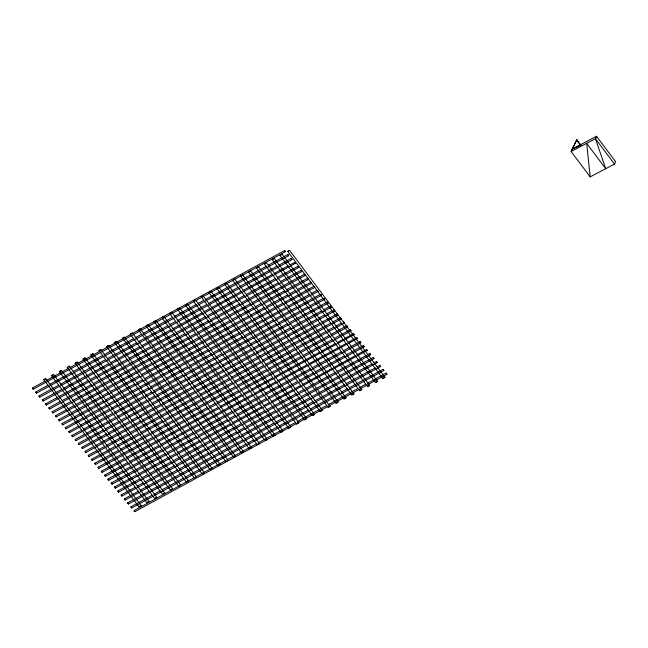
<?xml version="1.0" encoding="UTF-8"?>
<svg xmlns="http://www.w3.org/2000/svg" width="648" height="648" viewBox="0 0 648 648"><rect width="100%" height="100%" fill="white"/><g stroke="black" fill="none" stroke-linecap="round" stroke-linejoin="round"><path stroke-width="0.97" d="M58.555 385.293L39.026 395.944L39.091 396.503L39.812 397.111L291.9 259.678L291.843 259.119L291.122 258.512L278.689 265.283M43.141 401.015L42.314 399.897L43.092 401.072L295.237 263.372L294.476 262.456L289.964 264.894M57.129 397.572L45.595 403.858L45.749 404.579L46.373 405.024L298.469 267.6L298.404 267.041L297.683 266.433L277.263 277.563M70.794 401.614L52.156 411.78L52.221 412.339L52.942 412.946L305.03 275.513L304.965 274.954L304.244 274.347L251.878 302.899M52.99 412.889L52.877 412.387M69.417 432.597L68.567 431.576L78.327 426.246M84.888 434.168L75.128 439.49L75.281 440.211L75.913 440.656L328.001 303.232L327.621 302.243M75.962 440.608L75.921 440.251M103.267 429.899L78.408 443.451L78.473 444.01L79.194 444.617L331.282 307.192L330.78 306.099M106.547 433.86L81.64 447.46L82.401 448.594L82.409 448.019M93.847 446.529L84.969 451.373L85.131 452.085L85.755 452.539L337.843 315.106L337.065 313.94L337.843 315.106M123.031 470.853L107.941 479.083L108.005 479.642L108.726 480.249L360.815 342.824L360.758 342.257L360.037 341.65L343.165 350.843M108.775 480.2L108.734 479.844M136.696 474.903L114.461 487.053L115.214 488.187L115.231 487.612M300.964 270.386L301.749 271.561L300.964 270.386L280.552 281.516M308.156 278.762C306.569 277.174 308.553 280.722 308.246 278.915M323.887 298.153L324.721 299.271L324.454 298.412M327.167 302.114L328.001 303.232M330.448 306.075L331.282 307.192M340.346 317.901L341.123 319.067L340.346 317.901L332.351 322.25M344.453 322.971L343.626 321.854L344.412 323.028L92.316 460.453L91.595 459.845L91.538 459.286L115.506 446.221M346.907 325.814L347.692 326.989L346.907 325.814L330.926 334.53M369.878 353.533L370.664 354.699L369.878 353.533L337.033 371.434M376.439 361.446L377.225 362.621L376.52 361.43L373.783 362.896M379.72 365.407L380.506 366.574L379.801 365.391L377.063 366.857M386.095 373.094L386.88 374.269L386.095 373.094L367.457 383.26M580.989 145.257L576.817 139.709L571.123 151.494L590.19 176.872L614.498 164.082L615.6 161.668L596.533 136.291L572.225 149.081L580.819 145.047L572.638 148.886M53.598 374.56L51.484 375.67L53.598 374.504L149.048 501.552L148.651 501.965L146.942 502.767L51.565 375.735M61.479 370.413L59.365 371.571L61.471 370.356L156.921 497.405L156.524 497.818L154.815 498.62L59.365 371.571M69.36 366.266L67.246 367.424L69.352 366.209L164.803 493.258L164.406 493.671L162.697 494.473L67.246 367.424M77.242 362.119L75.128 363.277L77.234 362.062L172.684 489.11L170.578 490.277L171.485 489.596M90.89 354.934L92.996 353.768L188.447 480.816L188.05 481.229L186.341 482.031L90.89 354.991L92.996 353.768M106.645 346.639L108.759 345.473L204.209 472.522L203.812 472.935L202.103 473.737L106.653 346.696L108.759 345.473M209.984 469.598L114.534 342.549L114.931 342.136L116.632 341.326L212.082 468.374L210.057 469.606M219.761 464.495L217.858 465.45L122.61 338.135L124.513 337.187L219.972 464.284M225.739 461.303L130.288 334.255L130.685 333.841L132.394 333.04L227.845 460.08M235.329 456.346L233.62 457.156L138.372 329.84L140.276 328.892L235.524 456.2M251.076 447.736L251.489 447.647L249.383 448.862L154.135 321.546L156.038 320.598L250.881 446.837M264.538 439.757L169.695 313.519L170.092 313.106L171.801 312.304L266.644 438.542M186.899 304.204L187.556 304.009L185.531 305.24L280.292 431.463M219.008 287.412L217.193 288.619M226.549 283.362L226.962 283.273L224.848 284.44M232.81 280.357L328.188 407.389L330.091 406.442L234.843 279.126L232.729 280.292M242.06 275.181C244.166 274.436 239.598 277.133 241.007 275.789M250.606 270.888L248.492 272.055L250.598 270.832L346.048 397.88L345.651 398.293L343.942 399.095L248.492 272.055M258.487 266.741L256.373 267.908L258.479 266.684L353.93 393.733L353.533 394.146L351.824 394.956L256.373 267.908M272.136 259.556L274.242 258.398L369.692 385.439L369.295 385.852L367.586 386.662L272.136 259.613L274.242 258.398M280.017 255.409L282.123 254.251L377.573 381.291L377.177 381.704L375.467 382.514L280.017 255.466L282.123 254.251M141.167 505.748L139.061 506.914L43.813 379.598L45.716 378.651L141.167 505.699L140.235 506.031M179.909 485.158C182.12 484.518 176.604 487.328 179.366 485.449M196.328 476.726L194.222 477.884L98.974 350.576L100.877 349.62L196.255 476.661M243.543 451.931L241.501 453.009L241.898 452.596M259.37 443.548L257.264 444.714L257.896 444.139M289.964 427.243C292.864 426.125 286.813 429.413 289.688 427.397M203.116 295.982L298.769 422.763L296.663 423.978L297.302 423.411M211.199 291.568L306.65 418.616L304.544 419.831L305.726 418.948M219.081 287.477L314.531 414.469L312.425 415.635L313.057 415.117M226.962 283.33L322.412 410.322L320.298 411.488L320.703 411.124M242.725 275.036L338.167 402.027L337.778 402.44L336.069 403.242L240.619 276.202M360.612 390.072C363.722 388.411 359.073 391.773 360.102 390.396M382.895 378.602L287.647 251.294L289.551 250.339L385.001 377.387L382.895 378.602L383.527 378.035M44.89 381.251L32.465 388.022L32.619 388.735L33.251 389.189L285.339 251.764L285.274 251.205L284.553 250.59L132.767 333.339M33.251 389.189L32.538 388.006M48.171 385.204L35.745 391.983L35.899 392.696L36.531 393.15L288.619 255.725L288.562 255.158L287.834 254.551L268.312 265.202M36.531 393.15L35.745 391.983M39.812 397.111L39.026 395.944M46.373 405.024L46.389 404.619M60.41 401.525L48.875 407.819L49.029 408.532L49.661 408.985L301.749 271.561M49.661 408.985L49.669 408.58M66.088 409.933L55.436 415.741L55.59 416.453L56.222 416.907L308.31 279.474M56.222 416.907L56.157 416.348M69.368 413.886L58.717 419.693L58.871 420.414L59.503 420.868L311.639 283.379M59.503 420.868L59.438 420.301M72.649 417.847L61.997 423.654L62.159 424.367L62.783 424.821L314.92 287.339L314.094 286.222L284.796 302.195M62.783 424.821L62.629 424.108M83.033 417.936L65.286 427.615L65.343 428.174L66.064 428.782L318.2 291.3M66.064 428.782L65.91 428.069M81.608 430.207L71.847 435.529L72.001 436.25L72.633 436.703L324.721 299.271M79.194 444.617L79.202 444.212M82.474 448.578L334.562 311.145L333.777 309.979L334.562 311.145M85.755 452.539L85.698 451.98M97.127 450.49L88.258 455.325L88.412 456.046L89.035 456.5L341.123 319.067M89.035 456.5L88.331 455.317M92.316 460.453L91.538 459.286M118.787 450.182L94.819 463.247L94.875 463.806L95.604 464.414L347.692 326.989M284.553 250.59L285.339 251.764M95.604 464.414L94.819 463.247M153.131 437.206L98.099 467.208L98.164 467.767L98.885 468.374L350.973 330.942L350.908 330.383L350.26 329.759L334.214 338.483M287.834 254.551L288.619 255.725M98.885 468.374L98.099 467.208M124.457 458.582L101.38 471.161L101.444 471.728L102.165 472.335L354.262 334.498L353.468 333.736L344.59 338.572M291.122 258.512L291.9 259.678M102.165 472.335L101.38 471.161M127.745 462.542L104.66 475.122L104.725 475.681L105.446 476.288L357.542 338.459L356.748 337.697L347.879 342.533M294.476 262.456L295.18 263.639M105.446 476.288L105.454 475.883M297.683 266.433L298.469 267.6M165.37 453.527L111.229 483.044L111.286 483.602L112.007 484.21L364.095 346.777L364.038 346.218L363.317 345.611L346.453 354.804M112.007 484.21L112.015 483.805M304.244 274.347L305.03 275.513M115.287 488.171L367.392 350.333L366.598 349.572L356.829 354.893M139.984 478.864L117.79 490.957L117.847 491.516L118.576 492.132L370.664 354.699M118.576 492.132L118.511 491.565M135.27 487.175L121.071 494.918L121.136 495.477L121.856 496.085L373.945 358.66L373.88 358.101L373.232 357.477L301.263 396.689M121.856 496.085L121.703 495.372M138.559 491.135L124.351 498.879L124.416 499.438L125.137 500.045L377.274 362.564M125.137 500.045L124.351 498.879M148.935 491.225L127.632 502.84L127.697 503.399L128.417 504.006L380.506 366.574M128.417 504.006L127.713 502.824M152.223 495.185L130.912 506.793L130.977 507.36L131.698 507.967L383.786 370.535L383.729 369.976L383.009 369.368L349.272 387.755M131.698 507.967L130.912 506.793M69.344 432.743L321.44 295.31L321.173 294.451M194.368 477.625L134.006 510.527L134.071 511.086L134.792 511.693L386.88 374.269M134.792 511.693L134.638 510.98M350.26 329.759L350.973 330.942M353.468 333.736L354.254 334.903M356.748 337.697L357.534 338.864M360.037 341.65L360.815 342.824M363.317 345.611L364.095 346.777M366.598 349.572L367.384 350.738M373.232 357.477L373.945 358.66M383.009 369.368L383.786 370.535M227.78 460.226L225.958 461.279M177.965 308.958L177.576 309.371L273.027 436.42L275.125 435.205L274.469 435.399M179.48 308.424L177.576 309.371M163.094 494.06L162.697 494.473M281.297 431.86L280.9 432.273L283.006 431.058L187.564 304.058M185.846 304.811L186.357 304.495M195.04 300.275L193.412 301.093M202.921 296.128L201.431 296.914M210.803 291.981L209.093 292.734M139.693 506.339L139.061 506.914M147.339 502.354L148.117 501.884M155.455 498.053L154.815 498.62M249.78 448.448L250.282 448.124M273.659 435.845L273.027 436.42M336.701 402.675L336.069 403.242M344.339 398.69L345.125 398.212M352.463 394.381L351.824 394.956M178.208 308.804L179.261 308.246M281.54 431.698L282.35 431.252M329.087 406.661L328.188 407.389M368.485 385.925L367.586 386.662M194.238 300.348L194.781 300.056M233.636 279.612L234.843 279.183M155.722 497.891L156.921 497.405M163.604 493.744L164.803 493.258M258.163 443.977L258.957 443.588M266.32 439.676C262.91 441.725 268.718 439.101 266.595 439.547M313.324 414.955L314.531 414.526M321.206 410.808L322.412 410.378M352.731 394.219L353.93 393.733M46.672 380.279L67.975 368.663M69.749 367.7L99.039 351.726M100.813 350.762L130.993 334.311M49.953 384.24L71.256 372.624M73.03 371.66L102.319 355.687M104.093 354.723L133.391 338.75M135.165 337.786L141.377 334.4M143.151 333.428L172.441 317.463M174.223 316.491L196.409 304.398M198.183 303.426L203.513 300.526M205.286 299.554L266.531 266.166M60.329 384.329L105.6 359.648M107.374 358.684L136.671 342.711M138.445 341.747L167.735 325.774M169.509 324.81L175.73 321.416M177.503 320.452L206.793 304.479M208.567 303.515L237.857 287.55M239.639 286.578L276.915 266.255M42.314 399.897L61.835 389.254M63.617 388.29L92.907 372.317M94.681 371.353L108.88 363.609M110.662 362.637L115.984 359.737M117.758 358.765L139.952 346.672M141.726 345.7L171.015 329.735M172.797 328.763L202.087 312.798M203.861 311.826L210.074 308.44M211.847 307.476L241.145 291.503M242.919 290.539L272.209 274.566M273.983 273.602L288.19 265.858M58.903 396.6L88.201 380.635M89.975 379.663L96.188 376.277M97.961 375.305L127.259 359.34M129.033 358.368L150.336 346.761M152.11 345.789L174.304 333.696M176.078 332.724L205.367 316.759M207.141 315.787L236.431 299.822M238.213 298.85L244.426 295.464M246.2 294.5L275.489 278.527M62.192 400.561L83.495 388.946M85.269 387.982L91.481 384.588M93.255 383.624L161.603 346.364M163.377 345.392L184.68 333.785M186.462 332.813L208.648 320.711M210.422 319.748L215.752 316.848M217.526 315.876L239.72 303.782M241.493 302.81L278.77 282.488M72.568 400.65L117.839 375.97M119.613 374.998L195.955 333.388M197.729 332.416L219.032 320.801M220.806 319.837L227.019 316.451M228.793 315.479L250.096 303.863M67.862 408.961L74.075 405.575M75.857 404.603L105.146 388.638M106.92 387.674L152.191 362.993M153.965 362.021L230.299 320.404M232.081 319.44L253.384 307.824M255.158 306.86L261.371 303.466M263.145 302.503L284.448 290.887M286.222 289.923L307.525 278.308M71.142 412.922L100.44 396.949M102.214 395.985L108.427 392.599M110.201 391.627L139.498 375.662M141.272 374.69L186.543 350.017M188.317 349.045L248.67 316.143M250.452 315.171L264.651 307.427M266.425 306.464L287.728 294.848M289.502 293.876L295.715 290.49M297.497 289.526L310.805 282.269L311.591 283.435M74.431 416.883L103.721 400.91M105.494 399.946L134.784 383.972M136.566 383.009L142.779 379.623M144.553 378.651L173.842 362.686M175.616 361.714L204.914 345.749M206.688 344.776L227.991 333.161M229.765 332.197L251.959 320.096M253.733 319.132L283.022 303.159M84.807 416.972L107.001 404.87M108.775 403.906L114.105 400.999M115.879 400.035L138.073 387.933M139.847 386.969L177.123 366.638M178.897 365.675L208.194 349.701M209.968 348.737L239.258 332.772M241.032 331.8L262.335 320.185M264.117 319.221L286.303 307.12M288.077 306.156L309.38 294.54M311.161 293.568L317.374 290.183L318.152 291.357M80.101 425.282L109.399 409.317M111.173 408.345L117.385 404.959M119.159 403.988L148.449 388.022M150.231 387.05L164.43 379.315M166.204 378.343L187.507 366.728M189.281 365.764L211.475 353.662M213.249 352.698L242.538 336.725M244.32 335.761L273.61 319.788M275.384 318.824L296.687 307.209M298.461 306.245L319.764 294.629M83.381 429.243L112.679 413.27M114.453 412.306L143.743 396.333M145.517 395.369L151.737 391.983M153.511 391.011L182.801 375.046M184.575 374.074L213.864 358.109M215.646 357.137L221.859 353.751M223.633 352.787L252.923 336.814M254.696 335.85L276.89 323.749M278.664 322.785L299.967 311.17M301.741 310.198L307.954 306.812M309.736 305.848L323.044 298.59M86.67 433.204L115.96 417.231M117.734 416.267L147.023 400.294M148.805 399.33L155.018 395.936M156.792 394.972L178.095 383.357M179.869 382.393L186.081 379.007M187.855 378.035L217.153 362.07M218.927 361.098L248.216 345.133M249.99 344.161L256.203 340.775M257.985 339.803L287.275 323.838M289.049 322.866L327.216 302.065M105.041 428.935L119.24 421.192M121.014 420.22L126.344 417.32M128.118 416.348L150.312 404.255M152.086 403.283L181.375 387.318M183.149 386.346L189.362 382.96M191.136 381.996L220.433 366.023M222.207 365.059L251.497 349.086M253.271 348.122L282.569 332.149M284.342 331.185L290.555 327.799M292.329 326.827L321.619 310.862M323.401 309.89L329.613 306.504M108.321 432.896L129.624 421.281M131.398 420.309L137.611 416.923M139.385 415.959L160.688 404.344M162.47 403.372L191.759 387.407M193.533 386.435L223.714 369.984M225.488 369.02L230.818 366.112M232.591 365.148L254.777 353.047M256.559 352.083L285.849 336.11M287.623 335.146L316.913 319.172M318.686 318.209L324.907 314.823M326.681 313.851L332.003 310.951M95.621 445.565L140.891 420.884M142.665 419.912L163.976 408.305M165.75 407.333L171.963 403.947M173.737 402.975L195.04 391.368M196.814 390.396L226.103 374.431M227.885 373.459L242.085 365.715M243.859 364.751L265.162 353.136M266.936 352.172L289.13 340.07M290.903 339.098L320.193 323.133M321.975 322.169L336.174 314.426M98.909 449.518L104.231 446.618M106.005 445.646L128.199 433.553M129.973 432.58L198.32 395.321M200.094 394.357L206.307 390.971M208.089 389.999L229.392 378.383M231.166 377.42L260.456 361.446M262.229 360.482L299.514 340.16M301.288 339.188L330.577 323.222M117.28 445.257L138.583 433.642M140.357 432.67L162.551 420.576M164.325 419.604L232.673 382.344M234.446 381.38L263.736 365.407M265.51 364.443L294.808 348.47M296.582 347.506L325.871 331.533M327.645 330.569L333.858 327.183M335.64 326.211L340.961 323.312M120.56 449.21L149.85 433.245M151.624 432.273L172.927 420.665M174.709 419.693L180.922 416.308M182.696 415.336L196.895 407.6M198.669 406.628L235.953 386.305M237.727 385.333L267.017 369.368M268.799 368.404L298.088 352.431M299.862 351.467L329.152 335.494M154.904 436.234L184.202 420.269M185.976 419.297L207.279 407.681M209.053 406.717L215.266 403.331M217.04 402.359L238.343 390.744M240.125 389.78L301.369 356.392M303.143 355.42L332.432 339.455M126.239 457.618L163.515 437.295M165.289 436.323L218.546 407.292M220.328 406.32L241.631 394.705M243.405 393.741L249.618 390.355M251.392 389.383L272.695 377.768M274.469 376.804L319.739 352.123M321.513 351.151L335.721 343.416M337.495 342.444L342.816 339.544M129.519 461.57L158.809 445.605M160.583 444.633L174.79 436.898M176.564 435.926L197.867 424.31M199.641 423.346L252.898 394.308M254.672 393.344L275.975 381.729M277.749 380.765L307.047 364.792M308.821 363.828L346.097 343.497M124.813 469.889L131.026 466.503M132.799 465.531L162.089 449.566M163.863 448.594L193.161 432.629M194.935 431.657L201.147 428.271M202.921 427.307L232.211 411.334M233.993 410.37L263.282 394.397M265.056 393.433L310.327 368.752M312.101 367.781L341.391 351.815M167.144 452.555L196.441 436.59M198.215 435.618L227.505 419.653M229.279 418.681L235.499 415.295M237.273 414.323L266.563 398.358M268.337 397.386L297.626 381.421M299.408 380.457L313.608 372.713M315.382 371.741L344.671 355.776M138.478 473.939L175.754 453.608M177.528 452.644L199.722 440.543M201.496 439.579L230.785 423.606M232.567 422.642L261.857 406.669M263.631 405.705L269.843 402.319M271.617 401.347L292.92 389.731M294.702 388.768L300.915 385.382M302.689 384.41L331.979 368.445M333.752 367.473L355.055 355.865M141.758 477.892L147.971 474.506M149.745 473.542L171.048 461.927M172.822 460.955L202.111 444.99M203.893 444.018L210.106 440.632M211.88 439.668L241.169 423.695M242.943 422.731L265.137 410.63M266.911 409.666L296.201 393.692M297.983 392.729L304.196 389.343M305.969 388.371L335.259 372.406M137.052 486.211L143.265 482.825M145.039 481.853L151.251 478.467M153.025 477.495L174.328 465.888M176.102 464.916L205.4 448.951M207.174 447.979L236.463 432.014M238.237 431.041L244.45 427.656M246.232 426.692L275.522 410.719M277.295 409.755L299.489 397.653M140.333 490.172L177.609 469.841M179.383 468.877L208.68 452.903M210.454 451.94L239.744 435.966M241.518 435.002L270.815 419.029M272.589 418.065L278.802 414.68M280.576 413.708L309.866 397.742M311.648 396.77L372.001 363.868M150.717 490.253L211.961 456.864M213.735 455.9L219.065 452.993M220.838 452.029L243.024 439.927M244.806 438.963L274.096 422.99M275.87 422.026L305.159 406.053M306.933 405.089L313.154 401.703M314.928 400.731L344.218 384.766M345.992 383.794L375.289 367.829M153.997 494.213L160.21 490.828M161.984 489.856L183.287 478.248M185.061 477.276L246.313 443.888M248.087 442.924L253.409 440.016M255.182 439.052L277.376 426.951M279.15 425.987L308.44 410.014M310.222 409.05L339.512 393.077M341.285 392.113L347.498 388.719M196.142 476.653L225.439 460.688M227.213 459.716L256.503 443.75M258.277 442.778L295.561 422.455M297.335 421.492L326.624 405.518M328.398 404.555L357.696 388.581M359.47 387.617L365.683 384.224M576.817 139.709L571.123 151.494L595.431 138.704L596.533 136.291L596.622 137.886M384.07 377.719L385.001 377.387M337.244 402.359L338.175 402.084M297.845 423.095L298.769 422.763M187.523 481.148L188.447 480.816M369.036 385.641L369.692 385.439M329.638 406.369L330.294 406.175M172.028 489.305L172.684 489.11M345.635 397.969L346.048 397.88M306.237 418.705L306.65 418.616M219.551 464.316L219.964 464.227M203.788 472.611L204.209 472.522M148.627 501.641L149.048 501.552M148.084 324.729L146.051 325.96L148.157 324.745L243.608 451.786M138.243 330.116L140.276 328.892M98.844 350.851L100.877 349.62M43.683 379.882L45.716 378.651M321.44 295.31L320.59 294.289M45.595 403.858L46.316 404.465M48.875 407.819L49.596 408.426M52.156 411.78L52.788 412.233M55.436 415.741L56.068 416.186M58.717 419.693L59.235 420.001M61.997 423.654L62.524 423.962M65.286 427.615L65.804 427.923M68.567 431.576L69.085 431.876M71.847 435.529L72.365 435.837M104.66 475.122L105.292 475.575M107.941 479.083L108.572 479.536M111.229 483.044L111.748 483.351M114.51 487.004L115.028 487.304M117.79 490.957L118.309 491.265M287.445 251.554L289.551 250.339M361.811 389.586L266.36 262.537L264.651 263.347L264.254 263.76L359.778 390.817M264.254 263.76L266.36 262.537M169.695 313.519L171.801 312.304M153.932 321.813L156.038 320.598M130.288 334.255L132.394 333.04M122.407 338.402L124.513 337.187M377.573 381.291L375.467 382.514M114.534 342.549L116.632 341.326M180.565 484.963L85.115 357.915L83.406 358.725L83.009 359.138L178.532 486.194M83.009 359.138L85.115 357.915M320.306 411.537L224.856 284.488M312.425 415.684L216.975 288.635M170.578 490.325L75.128 363.277M614.498 164.082L595.431 138.704L605.726 168.699L586.659 143.313L590.19 176.872M577.611 141.507L579.992 144.674M209.093 292.783L304.544 419.831M201.212 296.93L296.663 423.978M196.044 300.672L290.28 426.101M193.331 301.077L288.781 428.125M180.29 308.966L274.517 434.395M164.527 317.261L258.763 442.689M162.421 318.476L257.264 444.714M146.659 326.77L241.501 453.009M161.879 317.52L163.92 316.451L161.879 317.52"/></g></svg>
